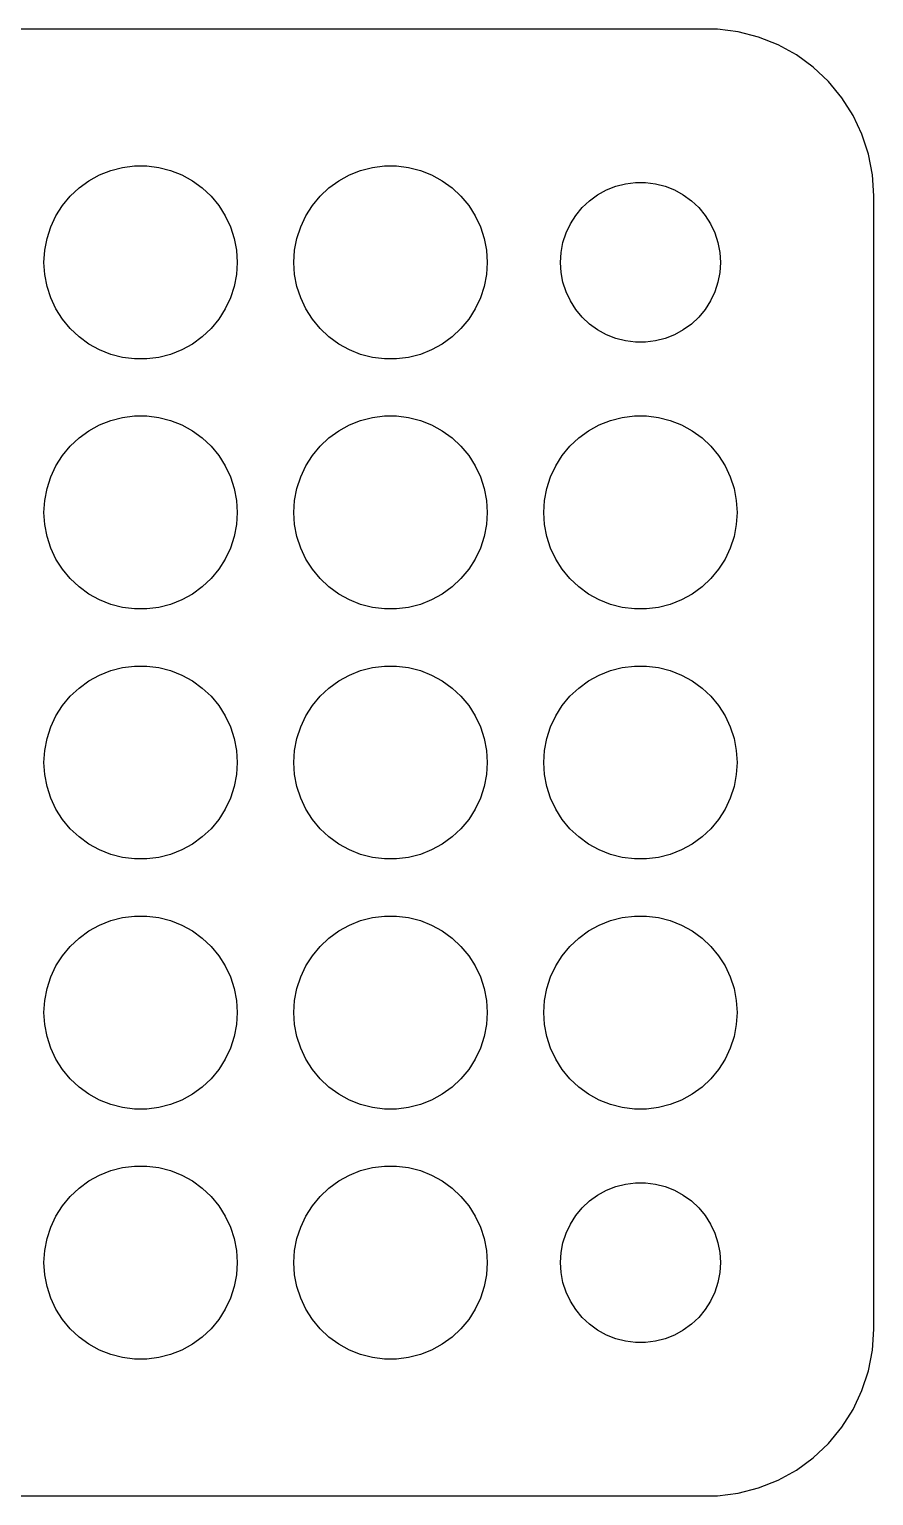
# Model space of a CAD drawing. Header units: metres. Extents: x -22 to 22, y 86 to 238.
# Drawn here: x -3.34 to 22, y 86.01 to 129.99 of the extents above; entities that cross this region are included whole.
import ezdxf

# ---------------------------------------------------------------- set-up
doc = ezdxf.new("R2010")
doc.units = ezdxf.units.M

msp = doc.modelspace()

# ---------------------------------------------------------------- linework, layer by layer
for p, q in [((17.3139, 129.99), (-17.3139, 129.99)), ((17.9369, 129.911), (17.3139, 129.99)), ((18.5451, 129.755), (17.9369, 129.911)), ((19.1289, 129.524), (18.5451, 129.755)), ((19.6791, 129.222), (19.1289, 129.524)), ((20.1871, 128.853), (19.6791, 129.222)), ((20.6448, 128.423), (20.1871, 128.853)), ((21.0451, 127.939), (20.6448, 128.423)), ((21.3815, 127.409), (21.0451, 127.939)), ((21.6489, 126.841), (21.3815, 127.409)), ((21.8429, 126.243), (21.6489, 126.841)), ((21.9606, 125.627), (21.8429, 126.243)), ((-0.896149, 125.758), (-0.543396, 125.849)), ((-0.543396, 125.849), (-0.182083, 125.894)), ((-0.182083, 125.894), (0.182083, 125.894)), ((0.182083, 125.894), (0.543396, 125.849)), ((0.543396, 125.849), (0.896149, 125.758)), ((6.60384, 125.758), (6.95659, 125.849)), ((6.95659, 125.849), (7.3179, 125.894)), ((7.3179, 125.894), (7.68208, 125.894)), ((7.68208, 125.894), (8.0434, 125.849)), ((8.0434, 125.849), (8.39615, 125.758)), ((-1.84853, 125.234), (-1.55389, 125.449)), ((-1.55389, 125.449), (-1.23476, 125.624)), ((-1.23476, 125.624), (-0.896149, 125.758)), ((0.896149, 125.758), (1.23476, 125.624)), ((1.23476, 125.624), (1.55389, 125.449)), ((1.55389, 125.449), (1.84853, 125.234)), ((5.65146, 125.234), (5.94609, 125.449)), ((5.94609, 125.449), (6.26523, 125.624)), ((6.26523, 125.624), (6.60384, 125.758)), ((8.39615, 125.758), (8.73476, 125.624)), ((8.73476, 125.624), (9.05389, 125.449)), ((9.05389, 125.449), (9.34853, 125.234)), ((14.2583, 125.283), (14.5503, 125.357)), ((14.5503, 125.357), (14.8493, 125.395)), ((14.8493, 125.395), (15.1507, 125.395)), ((15.1507, 125.395), (15.4497, 125.357)), ((15.4497, 125.357), (15.7416, 125.283)), ((22, 125), (21.9606, 125.627)), ((-2.34615, 124.705), (-2.114, 124.985)), ((-2.114, 124.985), (-1.84853, 125.234)), ((1.84853, 125.234), (2.114, 124.985)), ((2.114, 124.985), (2.34615, 124.705)), ((5.15384, 124.705), (5.38599, 124.985)), ((5.38599, 124.985), (5.65146, 125.234)), ((9.34853, 125.234), (9.614, 124.985)), ((9.614, 124.985), (9.84615, 124.705)), ((13.4702, 124.849), (13.714, 125.026)), ((13.714, 125.026), (13.9781, 125.172)), ((13.9781, 125.172), (14.2583, 125.283)), ((15.7416, 125.283), (16.0219, 125.172)), ((16.0219, 125.172), (16.286, 125.026)), ((16.286, 125.026), (16.5298, 124.849)), ((22, 91), (22, 125)), ((-2.54128, 124.397), (-2.34615, 124.705)), ((2.34615, 124.705), (2.54128, 124.397)), ((4.95871, 124.397), (5.15384, 124.705)), ((9.84615, 124.705), (10.0413, 124.397)), ((13.0583, 124.411), (13.2505, 124.643)), ((13.2505, 124.643), (13.4702, 124.849)), ((16.5298, 124.849), (16.7495, 124.643)), ((16.7495, 124.643), (16.9416, 124.411)), ((-2.80888, 123.721), (-2.69635, 124.068)), ((-2.69635, 124.068), (-2.54128, 124.397)), ((2.54128, 124.397), (2.69635, 124.068)), ((2.69635, 124.068), (2.80888, 123.721)), ((4.6911, 123.721), (4.80363, 124.068)), ((4.80363, 124.068), (4.95871, 124.397)), ((10.0413, 124.397), (10.1964, 124.068)), ((10.1964, 124.068), (10.3089, 123.721)), ((12.7685, 123.883), (12.8969, 124.156)), ((12.8969, 124.156), (13.0583, 124.411)), ((16.9416, 124.411), (17.1031, 124.156)), ((17.1031, 124.156), (17.2315, 123.883)), ((-2.87712, 123.363), (-2.80888, 123.721)), ((2.80888, 123.721), (2.87712, 123.363)), ((4.62286, 123.363), (4.6911, 123.721)), ((10.3089, 123.721), (10.3771, 123.363)), ((12.6189, 123.301), (12.6754, 123.597)), ((12.6754, 123.597), (12.7685, 123.883)), ((17.2315, 123.883), (17.3246, 123.597)), ((17.3246, 123.597), (17.3811, 123.301)), ((-2.89999, 123), (-2.87712, 123.363)), ((2.87712, 123.363), (2.89999, 123)), ((4.59999, 123), (4.62286, 123.363)), ((10.3771, 123.363), (10.4, 123)), ((12.6, 123), (12.6189, 123.301)), ((17.3811, 123.301), (17.4, 123)), ((-2.87712, 122.637), (-2.89999, 123)), ((2.89999, 123), (2.87712, 122.637)), ((4.62286, 122.637), (4.59999, 123)), ((10.4, 123), (10.3771, 122.637)), ((12.6189, 122.699), (12.6, 123)), ((17.4, 123), (17.3811, 122.699)), ((-2.80888, 122.279), (-2.87712, 122.637)), ((-2.69635, 121.932), (-2.80888, 122.279)), ((2.80888, 122.279), (2.69635, 121.932)), ((2.87712, 122.637), (2.80888, 122.279)), ((4.6911, 122.279), (4.62286, 122.637)), ((4.80363, 121.932), (4.6911, 122.279)), ((10.3089, 122.279), (10.1964, 121.932)), ((10.3771, 122.637), (10.3089, 122.279)), ((12.6754, 122.403), (12.6189, 122.699)), ((12.7685, 122.117), (12.6754, 122.403)), ((17.3246, 122.403), (17.2315, 122.117)), ((17.3811, 122.699), (17.3246, 122.403)), ((-2.54128, 121.603), (-2.69635, 121.932)), ((2.69635, 121.932), (2.54128, 121.603)), ((4.95871, 121.603), (4.80363, 121.932)), ((10.1964, 121.932), (10.0413, 121.603)), ((12.8969, 121.844), (12.7685, 122.117)), ((13.0583, 121.589), (12.8969, 121.844)), ((17.1031, 121.844), (16.9416, 121.589)), ((17.2315, 122.117), (17.1031, 121.844)), ((-2.34615, 121.295), (-2.54128, 121.603)), ((2.54128, 121.603), (2.34615, 121.295)), ((5.15384, 121.295), (4.95871, 121.603)), ((10.0413, 121.603), (9.84615, 121.295)), ((13.2505, 121.357), (13.0583, 121.589)), ((16.9416, 121.589), (16.7495, 121.357)), ((-2.114, 121.015), (-2.34615, 121.295)), ((-1.84853, 120.766), (-2.114, 121.015)), ((2.114, 121.015), (1.84853, 120.766)), ((2.34615, 121.295), (2.114, 121.015)), ((5.38599, 121.015), (5.15384, 121.295)), ((5.65146, 120.766), (5.38599, 121.015)), ((9.614, 121.015), (9.34853, 120.766)), ((9.84615, 121.295), (9.614, 121.015)), ((13.4702, 121.151), (13.2505, 121.357)), ((13.714, 120.974), (13.4702, 121.151)), ((13.9781, 120.828), (13.714, 120.974)), ((16.286, 120.974), (16.0219, 120.828)), ((16.5298, 121.151), (16.286, 120.974)), ((16.7495, 121.357), (16.5298, 121.151)), ((-1.55389, 120.551), (-1.84853, 120.766)), ((-1.23476, 120.376), (-1.55389, 120.551)), ((1.55389, 120.551), (1.23476, 120.376)), ((1.84853, 120.766), (1.55389, 120.551)), ((5.94609, 120.551), (5.65146, 120.766)), ((6.26523, 120.376), (5.94609, 120.551)), ((9.05389, 120.551), (8.73476, 120.376)), ((9.34853, 120.766), (9.05389, 120.551)), ((14.2583, 120.717), (13.9781, 120.828)), ((14.5503, 120.643), (14.2583, 120.717)), ((14.8493, 120.605), (14.5503, 120.643)), ((15.1507, 120.605), (14.8493, 120.605)), ((15.4497, 120.643), (15.1507, 120.605)), ((15.7416, 120.717), (15.4497, 120.643)), ((16.0219, 120.828), (15.7416, 120.717)), ((-0.896149, 120.242), (-1.23476, 120.376)), ((-0.543396, 120.151), (-0.896149, 120.242)), ((-0.182083, 120.106), (-0.543396, 120.151)), ((0.182083, 120.106), (-0.182083, 120.106)), ((0.543396, 120.151), (0.182083, 120.106)), ((0.896149, 120.242), (0.543396, 120.151)), ((1.23476, 120.376), (0.896149, 120.242)), ((6.60384, 120.242), (6.26523, 120.376)), ((6.95659, 120.151), (6.60384, 120.242)), ((7.3179, 120.106), (6.95659, 120.151)), ((7.68208, 120.106), (7.3179, 120.106)), ((8.0434, 120.151), (7.68208, 120.106)), ((8.39615, 120.242), (8.0434, 120.151)), ((8.73476, 120.376), (8.39615, 120.242)), ((-0.896149, 118.258), (-0.543396, 118.349)), ((-0.543396, 118.349), (-0.182083, 118.394)), ((-0.182083, 118.394), (0.182083, 118.394)), ((0.182083, 118.394), (0.543396, 118.349)), ((0.543396, 118.349), (0.896149, 118.258)), ((6.60384, 118.258), (6.95659, 118.349)), ((6.95659, 118.349), (7.3179, 118.394)), ((7.3179, 118.394), (7.68208, 118.394)), ((7.68208, 118.394), (8.0434, 118.349)), ((8.0434, 118.349), (8.39615, 118.258)), ((14.1038, 118.258), (14.4566, 118.349)), ((14.4566, 118.349), (14.8179, 118.394)), ((14.8179, 118.394), (15.1821, 118.394)), ((15.1821, 118.394), (15.5434, 118.349)), ((15.5434, 118.349), (15.8961, 118.258)), ((-1.84853, 117.734), (-1.55389, 117.949)), ((-1.55389, 117.949), (-1.23476, 118.124)), ((-1.23476, 118.124), (-0.896149, 118.258)), ((0.896149, 118.258), (1.23476, 118.124)), ((1.23476, 118.124), (1.55389, 117.949)), ((1.55389, 117.949), (1.84853, 117.734)), ((5.65146, 117.734), (5.94609, 117.949)), ((5.94609, 117.949), (6.26523, 118.124)), ((6.26523, 118.124), (6.60384, 118.258)), ((8.39615, 118.258), (8.73476, 118.124)), ((8.73476, 118.124), (9.05389, 117.949)), ((9.05389, 117.949), (9.34853, 117.734)), ((13.1515, 117.734), (13.4461, 117.949)), ((13.4461, 117.949), (13.7652, 118.124)), ((13.7652, 118.124), (14.1038, 118.258)), ((15.8961, 118.258), (16.2348, 118.124)), ((16.2348, 118.124), (16.5539, 117.949)), ((16.5539, 117.949), (16.8485, 117.734)), ((-2.34615, 117.205), (-2.114, 117.485)), ((-2.114, 117.485), (-1.84853, 117.734)), ((1.84853, 117.734), (2.114, 117.485)), ((2.114, 117.485), (2.34615, 117.205)), ((5.15384, 117.205), (5.38599, 117.485)), ((5.38599, 117.485), (5.65146, 117.734)), ((9.34853, 117.734), (9.614, 117.485)), ((9.614, 117.485), (9.84615, 117.205)), ((12.6538, 117.205), (12.886, 117.485)), ((12.886, 117.485), (13.1515, 117.734)), ((16.8485, 117.734), (17.114, 117.485)), ((17.114, 117.485), (17.3461, 117.205)), ((-2.54128, 116.897), (-2.34615, 117.205)), ((2.34615, 117.205), (2.54128, 116.897)), ((4.95871, 116.897), (5.15384, 117.205)), ((9.84615, 117.205), (10.0413, 116.897)), ((12.4587, 116.897), (12.6538, 117.205)), ((17.3461, 117.205), (17.5413, 116.897)), ((-2.80888, 116.221), (-2.69635, 116.568)), ((-2.69635, 116.568), (-2.54128, 116.897)), ((2.54128, 116.897), (2.69635, 116.568)), ((2.69635, 116.568), (2.80888, 116.221)), ((4.6911, 116.221), (4.80363, 116.568)), ((4.80363, 116.568), (4.95871, 116.897)), ((10.0413, 116.897), (10.1964, 116.568)), ((10.1964, 116.568), (10.3089, 116.221)), ((12.1911, 116.221), (12.3036, 116.568)), ((12.3036, 116.568), (12.4587, 116.897)), ((17.5413, 116.897), (17.6964, 116.568)), ((17.6964, 116.568), (17.8089, 116.221)), ((-2.87712, 115.863), (-2.80888, 116.221)), ((2.80888, 116.221), (2.87712, 115.863)), ((4.62286, 115.863), (4.6911, 116.221)), ((10.3089, 116.221), (10.3771, 115.863)), ((12.1229, 115.863), (12.1911, 116.221)), ((17.8089, 116.221), (17.8771, 115.863)), ((-2.89999, 115.5), (-2.87712, 115.863)), ((2.87712, 115.863), (2.89999, 115.5)), ((4.59999, 115.5), (4.62286, 115.863)), ((10.3771, 115.863), (10.4, 115.5)), ((12.1, 115.5), (12.1229, 115.863)), ((17.8771, 115.863), (17.9, 115.5)), ((-2.87712, 115.137), (-2.89999, 115.5)), ((2.89999, 115.5), (2.87712, 115.137)), ((4.62286, 115.137), (4.59999, 115.5)), ((10.4, 115.5), (10.3771, 115.137)), ((12.1229, 115.137), (12.1, 115.5)), ((17.9, 115.5), (17.8771, 115.137)), ((-2.80888, 114.779), (-2.87712, 115.137)), ((2.87712, 115.137), (2.80888, 114.779)), ((4.6911, 114.779), (4.62286, 115.137)), ((10.3771, 115.137), (10.3089, 114.779)), ((12.1911, 114.779), (12.1229, 115.137)), ((17.8771, 115.137), (17.8089, 114.779)), ((-2.69635, 114.432), (-2.80888, 114.779)), ((-2.54128, 114.103), (-2.69635, 114.432)), ((2.69635, 114.432), (2.54128, 114.103)), ((2.80888, 114.779), (2.69635, 114.432)), ((4.80363, 114.432), (4.6911, 114.779)), ((4.95871, 114.103), (4.80363, 114.432)), ((10.1964, 114.432), (10.0413, 114.103)), ((10.3089, 114.779), (10.1964, 114.432)), ((12.3036, 114.432), (12.1911, 114.779)), ((12.4587, 114.103), (12.3036, 114.432)), ((17.6964, 114.432), (17.5413, 114.103)), ((17.8089, 114.779), (17.6964, 114.432)), ((-2.34615, 113.795), (-2.54128, 114.103)), ((2.54128, 114.103), (2.34615, 113.795)), ((5.15384, 113.795), (4.95871, 114.103)), ((10.0413, 114.103), (9.84615, 113.795)), ((12.6538, 113.795), (12.4587, 114.103)), ((17.5413, 114.103), (17.3461, 113.795)), ((-2.114, 113.515), (-2.34615, 113.795)), ((-1.84853, 113.266), (-2.114, 113.515)), ((2.114, 113.515), (1.84853, 113.266)), ((2.34615, 113.795), (2.114, 113.515)), ((5.38599, 113.515), (5.15384, 113.795)), ((5.65146, 113.266), (5.38599, 113.515)), ((9.614, 113.515), (9.34853, 113.266)), ((9.84615, 113.795), (9.614, 113.515)), ((12.886, 113.515), (12.6538, 113.795)), ((13.1515, 113.266), (12.886, 113.515)), ((17.114, 113.515), (16.8485, 113.266)), ((17.3461, 113.795), (17.114, 113.515)), ((-1.55389, 113.051), (-1.84853, 113.266)), ((-1.23476, 112.876), (-1.55389, 113.051)), ((1.55389, 113.051), (1.23476, 112.876)), ((1.84853, 113.266), (1.55389, 113.051)), ((5.94609, 113.051), (5.65146, 113.266)), ((6.26523, 112.876), (5.94609, 113.051)), ((9.05389, 113.051), (8.73476, 112.876)), ((9.34853, 113.266), (9.05389, 113.051)), ((13.4461, 113.051), (13.1515, 113.266)), ((13.7652, 112.876), (13.4461, 113.051)), ((16.5539, 113.051), (16.2348, 112.876)), ((16.8485, 113.266), (16.5539, 113.051)), ((-0.896149, 112.742), (-1.23476, 112.876)), ((-0.543396, 112.651), (-0.896149, 112.742)), ((-0.182083, 112.606), (-0.543396, 112.651)), ((0.182083, 112.606), (-0.182083, 112.606)), ((0.543396, 112.651), (0.182083, 112.606)), ((0.896149, 112.742), (0.543396, 112.651)), ((1.23476, 112.876), (0.896149, 112.742)), ((6.60384, 112.742), (6.26523, 112.876)), ((6.95659, 112.651), (6.60384, 112.742)), ((7.3179, 112.606), (6.95659, 112.651)), ((7.68208, 112.606), (7.3179, 112.606)), ((8.0434, 112.651), (7.68208, 112.606)), ((8.39615, 112.742), (8.0434, 112.651)), ((8.73476, 112.876), (8.39615, 112.742)), ((14.1038, 112.742), (13.7652, 112.876)), ((14.4566, 112.651), (14.1038, 112.742)), ((14.8179, 112.606), (14.4566, 112.651)), ((15.1821, 112.606), (14.8179, 112.606)), ((15.5434, 112.651), (15.1821, 112.606)), ((15.8961, 112.742), (15.5434, 112.651)), ((16.2348, 112.876), (15.8961, 112.742)), ((-0.896149, 110.758), (-0.543396, 110.849)), ((-0.543396, 110.849), (-0.182083, 110.894)), ((-0.182083, 110.894), (0.182083, 110.894)), ((0.182083, 110.894), (0.543396, 110.849)), ((0.543396, 110.849), (0.896149, 110.758)), ((6.60384, 110.758), (6.95659, 110.849)), ((6.95659, 110.849), (7.3179, 110.894)), ((7.3179, 110.894), (7.68208, 110.894)), ((7.68208, 110.894), (8.0434, 110.849)), ((8.0434, 110.849), (8.39615, 110.758)), ((14.1038, 110.758), (14.4566, 110.849)), ((14.4566, 110.849), (14.8179, 110.894)), ((14.8179, 110.894), (15.1821, 110.894)), ((15.1821, 110.894), (15.5434, 110.849)), ((15.5434, 110.849), (15.8961, 110.758)), ((-1.84853, 110.234), (-1.55389, 110.449)), ((-1.55389, 110.449), (-1.23476, 110.624)), ((-1.23476, 110.624), (-0.896149, 110.758)), ((0.896149, 110.758), (1.23476, 110.624)), ((1.23476, 110.624), (1.55389, 110.449)), ((1.55389, 110.449), (1.84853, 110.234)), ((5.65146, 110.234), (5.94609, 110.449)), ((5.94609, 110.449), (6.26523, 110.624)), ((6.26523, 110.624), (6.60384, 110.758)), ((8.39615, 110.758), (8.73476, 110.624)), ((8.73476, 110.624), (9.05389, 110.449)), ((9.05389, 110.449), (9.34853, 110.234)), ((13.1515, 110.234), (13.4461, 110.449)), ((13.4461, 110.449), (13.7652, 110.624)), ((13.7652, 110.624), (14.1038, 110.758)), ((15.8961, 110.758), (16.2348, 110.624)), ((16.2348, 110.624), (16.5539, 110.449)), ((16.5539, 110.449), (16.8485, 110.234)), ((-2.34615, 109.705), (-2.114, 109.985)), ((-2.114, 109.985), (-1.84853, 110.234)), ((1.84853, 110.234), (2.114, 109.985)), ((2.114, 109.985), (2.34615, 109.705)), ((5.15384, 109.705), (5.38599, 109.985)), ((5.38599, 109.985), (5.65146, 110.234)), ((9.34853, 110.234), (9.614, 109.985)), ((9.614, 109.985), (9.84615, 109.705)), ((12.6538, 109.705), (12.886, 109.985)), ((12.886, 109.985), (13.1515, 110.234)), ((16.8485, 110.234), (17.114, 109.985)), ((17.114, 109.985), (17.3461, 109.705)), ((-2.54128, 109.397), (-2.34615, 109.705)), ((2.34615, 109.705), (2.54128, 109.397)), ((4.95871, 109.397), (5.15384, 109.705)), ((9.84615, 109.705), (10.0413, 109.397)), ((12.4587, 109.397), (12.6538, 109.705)), ((17.3461, 109.705), (17.5413, 109.397)), ((-2.69635, 109.068), (-2.54128, 109.397)), ((2.54128, 109.397), (2.69635, 109.068)), ((4.80363, 109.068), (4.95871, 109.397)), ((10.0413, 109.397), (10.1964, 109.068)), ((12.3036, 109.068), (12.4587, 109.397)), ((17.5413, 109.397), (17.6964, 109.068)), ((-2.87712, 108.363), (-2.80888, 108.721)), ((-2.80888, 108.721), (-2.69635, 109.068)), ((2.69635, 109.068), (2.80888, 108.721)), ((2.80888, 108.721), (2.87712, 108.363)), ((4.62286, 108.363), (4.6911, 108.721)), ((4.6911, 108.721), (4.80363, 109.068)), ((10.1964, 109.068), (10.3089, 108.721)), ((10.3089, 108.721), (10.3771, 108.363)), ((12.1229, 108.363), (12.1911, 108.721)), ((12.1911, 108.721), (12.3036, 109.068)), ((17.6964, 109.068), (17.8089, 108.721)), ((17.8089, 108.721), (17.8771, 108.363)), ((-2.89999, 108), (-2.87712, 108.363)), ((2.87712, 108.363), (2.89999, 108)), ((4.59999, 108), (4.62286, 108.363)), ((10.3771, 108.363), (10.4, 108)), ((12.1, 108), (12.1229, 108.363)), ((17.8771, 108.363), (17.9, 108)), ((-2.87712, 107.637), (-2.89999, 108)), ((2.89999, 108), (2.87712, 107.637)), ((4.62286, 107.637), (4.59999, 108)), ((10.4, 108), (10.3771, 107.637)), ((12.1229, 107.637), (12.1, 108)), ((17.9, 108), (17.8771, 107.637)), ((-2.80888, 107.279), (-2.87712, 107.637)), ((2.87712, 107.637), (2.80888, 107.279)), ((4.6911, 107.279), (4.62286, 107.637)), ((10.3771, 107.637), (10.3089, 107.279)), ((12.1911, 107.279), (12.1229, 107.637)), ((17.8771, 107.637), (17.8089, 107.279)), ((-2.69635, 106.932), (-2.80888, 107.279)), ((-2.54128, 106.603), (-2.69635, 106.932)), ((2.69635, 106.932), (2.54128, 106.603)), ((2.80888, 107.279), (2.69635, 106.932)), ((4.80363, 106.932), (4.6911, 107.279)), ((4.95871, 106.603), (4.80363, 106.932)), ((10.1964, 106.932), (10.0413, 106.603)), ((10.3089, 107.279), (10.1964, 106.932)), ((12.3036, 106.932), (12.1911, 107.279)), ((12.4587, 106.603), (12.3036, 106.932)), ((17.6964, 106.932), (17.5413, 106.603)), ((17.8089, 107.279), (17.6964, 106.932)), ((-2.34615, 106.295), (-2.54128, 106.603)), ((2.54128, 106.603), (2.34615, 106.295)), ((5.15384, 106.295), (4.95871, 106.603)), ((10.0413, 106.603), (9.84615, 106.295)), ((12.6538, 106.295), (12.4587, 106.603)), ((17.5413, 106.603), (17.3461, 106.295)), ((-2.114, 106.015), (-2.34615, 106.295)), ((-1.84853, 105.766), (-2.114, 106.015)), ((2.114, 106.015), (1.84853, 105.766)), ((2.34615, 106.295), (2.114, 106.015)), ((5.38599, 106.015), (5.15384, 106.295)), ((5.65146, 105.766), (5.38599, 106.015)), ((9.614, 106.015), (9.34853, 105.766)), ((9.84615, 106.295), (9.614, 106.015)), ((12.886, 106.015), (12.6538, 106.295)), ((13.1515, 105.766), (12.886, 106.015)), ((17.114, 106.015), (16.8485, 105.766)), ((17.3461, 106.295), (17.114, 106.015)), ((-1.55389, 105.551), (-1.84853, 105.766)), ((1.84853, 105.766), (1.55389, 105.551)), ((5.94609, 105.551), (5.65146, 105.766)), ((9.34853, 105.766), (9.05389, 105.551)), ((13.4461, 105.551), (13.1515, 105.766)), ((16.8485, 105.766), (16.5539, 105.551)), ((-1.23476, 105.376), (-1.55389, 105.551)), ((-0.896149, 105.242), (-1.23476, 105.376)), ((-0.543396, 105.151), (-0.896149, 105.242)), ((-0.182083, 105.106), (-0.543396, 105.151)), ((0.543396, 105.151), (0.182083, 105.106)), ((0.896149, 105.242), (0.543396, 105.151)), ((1.23476, 105.376), (0.896149, 105.242)), ((1.55389, 105.551), (1.23476, 105.376)), ((6.26523, 105.376), (5.94609, 105.551)), ((6.60384, 105.242), (6.26523, 105.376)), ((6.95659, 105.151), (6.60384, 105.242)), ((7.3179, 105.106), (6.95659, 105.151)), ((8.0434, 105.151), (7.68208, 105.106)), ((8.39615, 105.242), (8.0434, 105.151)), ((8.73476, 105.376), (8.39615, 105.242)), ((9.05389, 105.551), (8.73476, 105.376)), ((13.7652, 105.376), (13.4461, 105.551)), ((14.1038, 105.242), (13.7652, 105.376)), ((14.4566, 105.151), (14.1038, 105.242)), ((14.8179, 105.106), (14.4566, 105.151)), ((15.5434, 105.151), (15.1821, 105.106)), ((15.8961, 105.242), (15.5434, 105.151)), ((16.2348, 105.376), (15.8961, 105.242)), ((16.5539, 105.551), (16.2348, 105.376)), ((0.182083, 105.106), (-0.182083, 105.106)), ((7.68208, 105.106), (7.3179, 105.106)), ((15.1821, 105.106), (14.8179, 105.106)), ((-0.543396, 103.349), (-0.182083, 103.394)), ((-0.182083, 103.394), (0.182083, 103.394)), ((0.182083, 103.394), (0.543396, 103.349)), ((6.95659, 103.349), (7.3179, 103.394)), ((7.3179, 103.394), (7.68208, 103.394)), ((7.68208, 103.394), (8.0434, 103.349)), ((14.4566, 103.349), (14.8179, 103.394)), ((14.8179, 103.394), (15.1821, 103.394)), ((15.1821, 103.394), (15.5434, 103.349)), ((-1.84853, 102.734), (-1.55389, 102.949)), ((-1.55389, 102.949), (-1.23476, 103.124)), ((-1.23476, 103.124), (-0.896149, 103.258)), ((-0.896149, 103.258), (-0.543396, 103.349)), ((0.543396, 103.349), (0.896149, 103.258)), ((0.896149, 103.258), (1.23476, 103.124)), ((1.23476, 103.124), (1.55389, 102.949)), ((1.55389, 102.949), (1.84853, 102.734)), ((5.65146, 102.734), (5.94609, 102.949)), ((5.94609, 102.949), (6.26523, 103.124)), ((6.26523, 103.124), (6.60384, 103.258)), ((6.60384, 103.258), (6.95659, 103.349)), ((8.0434, 103.349), (8.39615, 103.258)), ((8.39615, 103.258), (8.73476, 103.124)), ((8.73476, 103.124), (9.05389, 102.949)), ((9.05389, 102.949), (9.34853, 102.734)), ((13.1515, 102.734), (13.4461, 102.949)), ((13.4461, 102.949), (13.7652, 103.124)), ((13.7652, 103.124), (14.1038, 103.258)), ((14.1038, 103.258), (14.4566, 103.349)), ((15.5434, 103.349), (15.8961, 103.258)), ((15.8961, 103.258), (16.2348, 103.124)), ((16.2348, 103.124), (16.5539, 102.949)), ((16.5539, 102.949), (16.8485, 102.734)), ((-2.34615, 102.205), (-2.114, 102.485)), ((-2.114, 102.485), (-1.84853, 102.734)), ((1.84853, 102.734), (2.114, 102.485)), ((2.114, 102.485), (2.34615, 102.205)), ((5.15384, 102.205), (5.38599, 102.485)), ((5.38599, 102.485), (5.65146, 102.734)), ((9.34853, 102.734), (9.614, 102.485)), ((9.614, 102.485), (9.84615, 102.205)), ((12.6538, 102.205), (12.886, 102.485)), ((12.886, 102.485), (13.1515, 102.734)), ((16.8485, 102.734), (17.114, 102.485)), ((17.114, 102.485), (17.3461, 102.205)), ((-2.54128, 101.897), (-2.34615, 102.205)), ((2.34615, 102.205), (2.54128, 101.897)), ((4.95871, 101.897), (5.15384, 102.205)), ((9.84615, 102.205), (10.0413, 101.897)), ((12.4587, 101.897), (12.6538, 102.205)), ((17.3461, 102.205), (17.5413, 101.897)), ((-2.69635, 101.568), (-2.54128, 101.897)), ((2.54128, 101.897), (2.69635, 101.568)), ((4.80363, 101.568), (4.95871, 101.897)), ((10.0413, 101.897), (10.1964, 101.568)), ((12.3036, 101.568), (12.4587, 101.897)), ((17.5413, 101.897), (17.6964, 101.568)), ((-2.87712, 100.863), (-2.80888, 101.221)), ((-2.80888, 101.221), (-2.69635, 101.568)), ((2.69635, 101.568), (2.80888, 101.221)), ((2.80888, 101.221), (2.87712, 100.863)), ((4.62286, 100.863), (4.6911, 101.221)), ((4.6911, 101.221), (4.80363, 101.568)), ((10.1964, 101.568), (10.3089, 101.221)), ((10.3089, 101.221), (10.3771, 100.863)), ((12.1229, 100.863), (12.1911, 101.221)), ((12.1911, 101.221), (12.3036, 101.568)), ((17.6964, 101.568), (17.8089, 101.221)), ((17.8089, 101.221), (17.8771, 100.863)), ((-2.89999, 100.5), (-2.87712, 100.863)), ((2.87712, 100.863), (2.89999, 100.5)), ((4.59999, 100.5), (4.62286, 100.863)), ((10.3771, 100.863), (10.4, 100.5)), ((12.1, 100.5), (12.1229, 100.863)), ((17.8771, 100.863), (17.9, 100.5)), ((-2.87712, 100.137), (-2.89999, 100.5)), ((2.89999, 100.5), (2.87712, 100.137)), ((4.62286, 100.137), (4.59999, 100.5)), ((10.4, 100.5), (10.3771, 100.137)), ((12.1229, 100.137), (12.1, 100.5)), ((17.9, 100.5), (17.8771, 100.137)), ((-2.80888, 99.7788), (-2.87712, 100.137)), ((2.87712, 100.137), (2.80888, 99.7788)), ((4.6911, 99.7788), (4.62286, 100.137)), ((10.3771, 100.137), (10.3089, 99.7788)), ((12.1911, 99.7788), (12.1229, 100.137)), ((17.8771, 100.137), (17.8089, 99.7788)), ((-2.69635, 99.4324), (-2.80888, 99.7788)), ((-2.54128, 99.1029), (-2.69635, 99.4324)), ((2.69635, 99.4324), (2.54128, 99.1029)), ((2.80888, 99.7788), (2.69635, 99.4324)), ((4.80363, 99.4324), (4.6911, 99.7788)), ((4.95871, 99.1029), (4.80363, 99.4324)), ((10.1964, 99.4324), (10.0413, 99.1029)), ((10.3089, 99.7788), (10.1964, 99.4324)), ((12.3036, 99.4324), (12.1911, 99.7788)), ((12.4587, 99.1029), (12.3036, 99.4324)), ((17.6964, 99.4324), (17.5413, 99.1029)), ((17.8089, 99.7788), (17.6964, 99.4324)), ((-2.34615, 98.7954), (-2.54128, 99.1029)), ((2.54128, 99.1029), (2.34615, 98.7954)), ((5.15384, 98.7954), (4.95871, 99.1029)), ((10.0413, 99.1029), (9.84615, 98.7954)), ((12.6538, 98.7954), (12.4587, 99.1029)), ((17.5413, 99.1029), (17.3461, 98.7954)), ((-2.114, 98.5148), (-2.34615, 98.7954)), ((2.34615, 98.7954), (2.114, 98.5148)), ((5.38599, 98.5148), (5.15384, 98.7954)), ((9.84615, 98.7954), (9.614, 98.5148)), ((12.886, 98.5148), (12.6538, 98.7954)), ((17.3461, 98.7954), (17.114, 98.5148)), ((-1.84853, 98.2655), (-2.114, 98.5148)), ((-1.55389, 98.0515), (-1.84853, 98.2655)), ((1.84853, 98.2655), (1.55389, 98.0515)), ((2.114, 98.5148), (1.84853, 98.2655)), ((5.65146, 98.2655), (5.38599, 98.5148)), ((5.94609, 98.0515), (5.65146, 98.2655)), ((9.34853, 98.2655), (9.05389, 98.0515)), ((9.614, 98.5148), (9.34853, 98.2655)), ((13.1515, 98.2655), (12.886, 98.5148)), ((13.4461, 98.0515), (13.1515, 98.2655)), ((16.8485, 98.2655), (16.5539, 98.0515)), ((17.114, 98.5148), (16.8485, 98.2655)), ((-1.23476, 97.876), (-1.55389, 98.0515)), ((-0.896149, 97.7419), (-1.23476, 97.876)), ((-0.543396, 97.6514), (-0.896149, 97.7419)), ((-0.182083, 97.6057), (-0.543396, 97.6514)), ((0.543396, 97.6514), (0.182083, 97.6057)), ((0.896149, 97.7419), (0.543396, 97.6514)), ((1.23476, 97.876), (0.896149, 97.7419)), ((1.55389, 98.0515), (1.23476, 97.876)), ((6.26523, 97.876), (5.94609, 98.0515)), ((6.60384, 97.7419), (6.26523, 97.876)), ((6.95659, 97.6514), (6.60384, 97.7419)), ((7.3179, 97.6057), (6.95659, 97.6514)), ((8.0434, 97.6514), (7.68208, 97.6057)), ((8.39615, 97.7419), (8.0434, 97.6514)), ((8.73476, 97.876), (8.39615, 97.7419)), ((9.05389, 98.0515), (8.73476, 97.876)), ((13.7652, 97.876), (13.4461, 98.0515)), ((14.1038, 97.7419), (13.7652, 97.876)), ((14.4566, 97.6514), (14.1038, 97.7419)), ((14.8179, 97.6057), (14.4566, 97.6514)), ((15.5434, 97.6514), (15.1821, 97.6057)), ((15.8961, 97.7419), (15.5434, 97.6514)), ((16.2348, 97.876), (15.8961, 97.7419)), ((16.5539, 98.0515), (16.2348, 97.876)), ((0.182083, 97.6057), (-0.182083, 97.6057)), ((7.68208, 97.6057), (7.3179, 97.6057)), ((15.1821, 97.6057), (14.8179, 97.6057)), ((-0.543396, 95.8486), (-0.182083, 95.8943)), ((-0.182083, 95.8943), (0.182083, 95.8943)), ((0.182083, 95.8943), (0.543396, 95.8486)), ((6.95659, 95.8486), (7.3179, 95.8943)), ((7.3179, 95.8943), (7.68208, 95.8943)), ((7.68208, 95.8943), (8.0434, 95.8486)), ((-1.84853, 95.2345), (-1.55389, 95.4486)), ((-1.55389, 95.4486), (-1.23476, 95.624)), ((-1.23476, 95.624), (-0.896149, 95.7581)), ((-0.896149, 95.7581), (-0.543396, 95.8486)), ((0.543396, 95.8486), (0.896149, 95.7581)), ((0.896149, 95.7581), (1.23476, 95.624)), ((1.23476, 95.624), (1.55389, 95.4486)), ((1.55389, 95.4486), (1.84853, 95.2345)), ((5.65146, 95.2345), (5.94609, 95.4486)), ((5.94609, 95.4486), (6.26523, 95.624)), ((6.26523, 95.624), (6.60384, 95.7581)), ((6.60384, 95.7581), (6.95659, 95.8486)), ((8.0434, 95.8486), (8.39615, 95.7581)), ((8.39615, 95.7581), (8.73476, 95.624)), ((8.73476, 95.624), (9.05389, 95.4486)), ((9.05389, 95.4486), (9.34853, 95.2345)), ((-2.114, 94.9852), (-1.84853, 95.2345)), ((1.84853, 95.2345), (2.114, 94.9852)), ((5.38599, 94.9852), (5.65146, 95.2345)), ((9.34853, 95.2345), (9.614, 94.9852)), ((13.4702, 94.8492), (13.714, 95.0264)), ((13.714, 95.0264), (13.9781, 95.1716)), ((13.9781, 95.1716), (14.2583, 95.2825)), ((14.2583, 95.2825), (14.5503, 95.3575)), ((14.5503, 95.3575), (14.8493, 95.3953)), ((14.8493, 95.3953), (15.1507, 95.3953)), ((15.1507, 95.3953), (15.4497, 95.3575)), ((15.4497, 95.3575), (15.7416, 95.2825)), ((15.7416, 95.2825), (16.0219, 95.1716)), ((16.0219, 95.1716), (16.286, 95.0264)), ((16.286, 95.0264), (16.5298, 94.8492)), ((-2.54128, 94.3971), (-2.34615, 94.7046)), ((-2.34615, 94.7046), (-2.114, 94.9852)), ((2.114, 94.9852), (2.34615, 94.7046)), ((2.34615, 94.7046), (2.54128, 94.3971)), ((4.95871, 94.3971), (5.15384, 94.7046)), ((5.15384, 94.7046), (5.38599, 94.9852)), ((9.614, 94.9852), (9.84615, 94.7046)), ((9.84615, 94.7046), (10.0413, 94.3971)), ((13.0583, 94.4107), (13.2505, 94.6429)), ((13.2505, 94.6429), (13.4702, 94.8492)), ((16.5298, 94.8492), (16.7495, 94.6429)), ((16.7495, 94.6429), (16.9416, 94.4107)), ((-2.69635, 94.0676), (-2.54128, 94.3971)), ((2.54128, 94.3971), (2.69635, 94.0676)), ((4.80363, 94.0676), (4.95871, 94.3971)), ((10.0413, 94.3971), (10.1964, 94.0676)), ((12.7685, 93.8835), (12.8969, 94.1562)), ((12.8969, 94.1562), (13.0583, 94.4107)), ((16.9416, 94.4107), (17.1031, 94.1562)), ((17.1031, 94.1562), (17.2315, 93.8835)), ((-2.87712, 93.3635), (-2.80888, 93.7212)), ((-2.80888, 93.7212), (-2.69635, 94.0676)), ((2.69635, 94.0676), (2.80888, 93.7212)), ((2.80888, 93.7212), (2.87712, 93.3635)), ((4.62286, 93.3635), (4.6911, 93.7212)), ((4.6911, 93.7212), (4.80363, 94.0676)), ((10.1964, 94.0676), (10.3089, 93.7212)), ((10.3089, 93.7212), (10.3771, 93.3635)), ((12.6754, 93.5969), (12.7685, 93.8835)), ((17.2315, 93.8835), (17.3246, 93.5969)), ((-2.89999, 93), (-2.87712, 93.3635)), ((2.87712, 93.3635), (2.89999, 93)), ((4.59999, 93), (4.62286, 93.3635)), ((10.3771, 93.3635), (10.4, 93)), ((12.6, 93), (12.6189, 93.3008)), ((12.6189, 93.3008), (12.6754, 93.5969)), ((17.3246, 93.5969), (17.3811, 93.3008)), ((17.3811, 93.3008), (17.4, 93)), ((-2.87712, 92.6365), (-2.89999, 93)), ((2.89999, 93), (2.87712, 92.6365)), ((4.62286, 92.6365), (4.59999, 93)), ((10.4, 93), (10.3771, 92.6365)), ((12.6189, 92.6992), (12.6, 93)), ((17.4, 93), (17.3811, 92.6992)), ((-2.80888, 92.2788), (-2.87712, 92.6365)), ((2.87712, 92.6365), (2.80888, 92.2788)), ((4.6911, 92.2788), (4.62286, 92.6365)), ((10.3771, 92.6365), (10.3089, 92.2788)), ((12.6754, 92.4032), (12.6189, 92.6992)), ((12.7685, 92.1165), (12.6754, 92.4032)), ((17.3246, 92.4032), (17.2315, 92.1165)), ((17.3811, 92.6992), (17.3246, 92.4032)), ((-2.69635, 91.9324), (-2.80888, 92.2788)), ((-2.54128, 91.6029), (-2.69635, 91.9324)), ((2.69635, 91.9324), (2.54128, 91.6029)), ((2.80888, 92.2788), (2.69635, 91.9324)), ((4.80363, 91.9324), (4.6911, 92.2788)), ((4.95871, 91.6029), (4.80363, 91.9324)), ((10.1964, 91.9324), (10.0413, 91.6029)), ((10.3089, 92.2788), (10.1964, 91.9324)), ((12.8969, 91.8438), (12.7685, 92.1165)), ((17.2315, 92.1165), (17.1031, 91.8438)), ((-2.34615, 91.2954), (-2.54128, 91.6029)), ((2.54128, 91.6029), (2.34615, 91.2954)), ((5.15384, 91.2954), (4.95871, 91.6029)), ((10.0413, 91.6029), (9.84615, 91.2954)), ((13.0583, 91.5893), (12.8969, 91.8438)), ((13.2505, 91.3571), (13.0583, 91.5893)), ((16.9416, 91.5893), (16.7495, 91.3571)), ((17.1031, 91.8438), (16.9416, 91.5893)), ((-2.114, 91.0148), (-2.34615, 91.2954)), ((2.34615, 91.2954), (2.114, 91.0148)), ((5.38599, 91.0148), (5.15384, 91.2954)), ((9.84615, 91.2954), (9.614, 91.0148)), ((13.4702, 91.1508), (13.2505, 91.3571)), ((13.714, 90.9736), (13.4702, 91.1508)), ((16.5298, 91.1508), (16.286, 90.9736)), ((16.7495, 91.3571), (16.5298, 91.1508)), ((-1.84853, 90.7655), (-2.114, 91.0148)), ((-1.55389, 90.5515), (-1.84853, 90.7655)), ((1.84853, 90.7655), (1.55389, 90.5515)), ((2.114, 91.0148), (1.84853, 90.7655)), ((5.65146, 90.7655), (5.38599, 91.0148)), ((5.94609, 90.5515), (5.65146, 90.7655)), ((9.34853, 90.7655), (9.05389, 90.5515)), ((9.614, 91.0148), (9.34853, 90.7655)), ((13.9781, 90.8284), (13.714, 90.9736)), ((14.2583, 90.7175), (13.9781, 90.8284)), ((14.5503, 90.6425), (14.2583, 90.7175)), ((14.8493, 90.6047), (14.5503, 90.6425)), ((15.1507, 90.6047), (14.8493, 90.6047)), ((15.4497, 90.6425), (15.1507, 90.6047)), ((15.7416, 90.7175), (15.4497, 90.6425)), ((16.0219, 90.8284), (15.7416, 90.7175)), ((16.286, 90.9736), (16.0219, 90.8284)), ((21.9606, 90.3733), (22, 91)), ((-1.23476, 90.376), (-1.55389, 90.5515)), ((-0.896149, 90.2419), (-1.23476, 90.376)), ((-0.543396, 90.1514), (-0.896149, 90.2419)), ((0.896149, 90.2419), (0.543396, 90.1514)), ((1.23476, 90.376), (0.896149, 90.2419)), ((1.55389, 90.5515), (1.23476, 90.376)), ((6.26523, 90.376), (5.94609, 90.5515)), ((6.60384, 90.2419), (6.26523, 90.376)), ((6.95659, 90.1514), (6.60384, 90.2419)), ((8.39615, 90.2419), (8.0434, 90.1514)), ((8.73476, 90.376), (8.39615, 90.2419)), ((9.05389, 90.5515), (8.73476, 90.376)), ((21.8429, 89.7566), (21.9606, 90.3733)), ((-0.182083, 90.1057), (-0.543396, 90.1514)), ((0.182083, 90.1057), (-0.182083, 90.1057)), ((0.543396, 90.1514), (0.182083, 90.1057)), ((7.3179, 90.1057), (6.95659, 90.1514)), ((7.68208, 90.1057), (7.3179, 90.1057)), ((8.0434, 90.1514), (7.68208, 90.1057)), ((21.6489, 89.1594), (21.8429, 89.7566)), ((21.3815, 88.5912), (21.6489, 89.1594)), ((21.0451, 88.0611), (21.3815, 88.5912)), ((20.6448, 87.5773), (21.0451, 88.0611)), ((20.1871, 87.1474), (20.6448, 87.5773)), ((19.6791, 86.7784), (20.1871, 87.1474)), ((19.1289, 86.4759), (19.6791, 86.7784)), ((17.9369, 86.0886), (18.5451, 86.2447)), ((18.5451, 86.2447), (19.1289, 86.4759)), ((-17.3139, 86.0099), (17.3139, 86.0099)), ((17.3139, 86.0099), (17.9369, 86.0886))]:
    msp.add_line(p, q)

doc.saveas('drawing.dxf')
